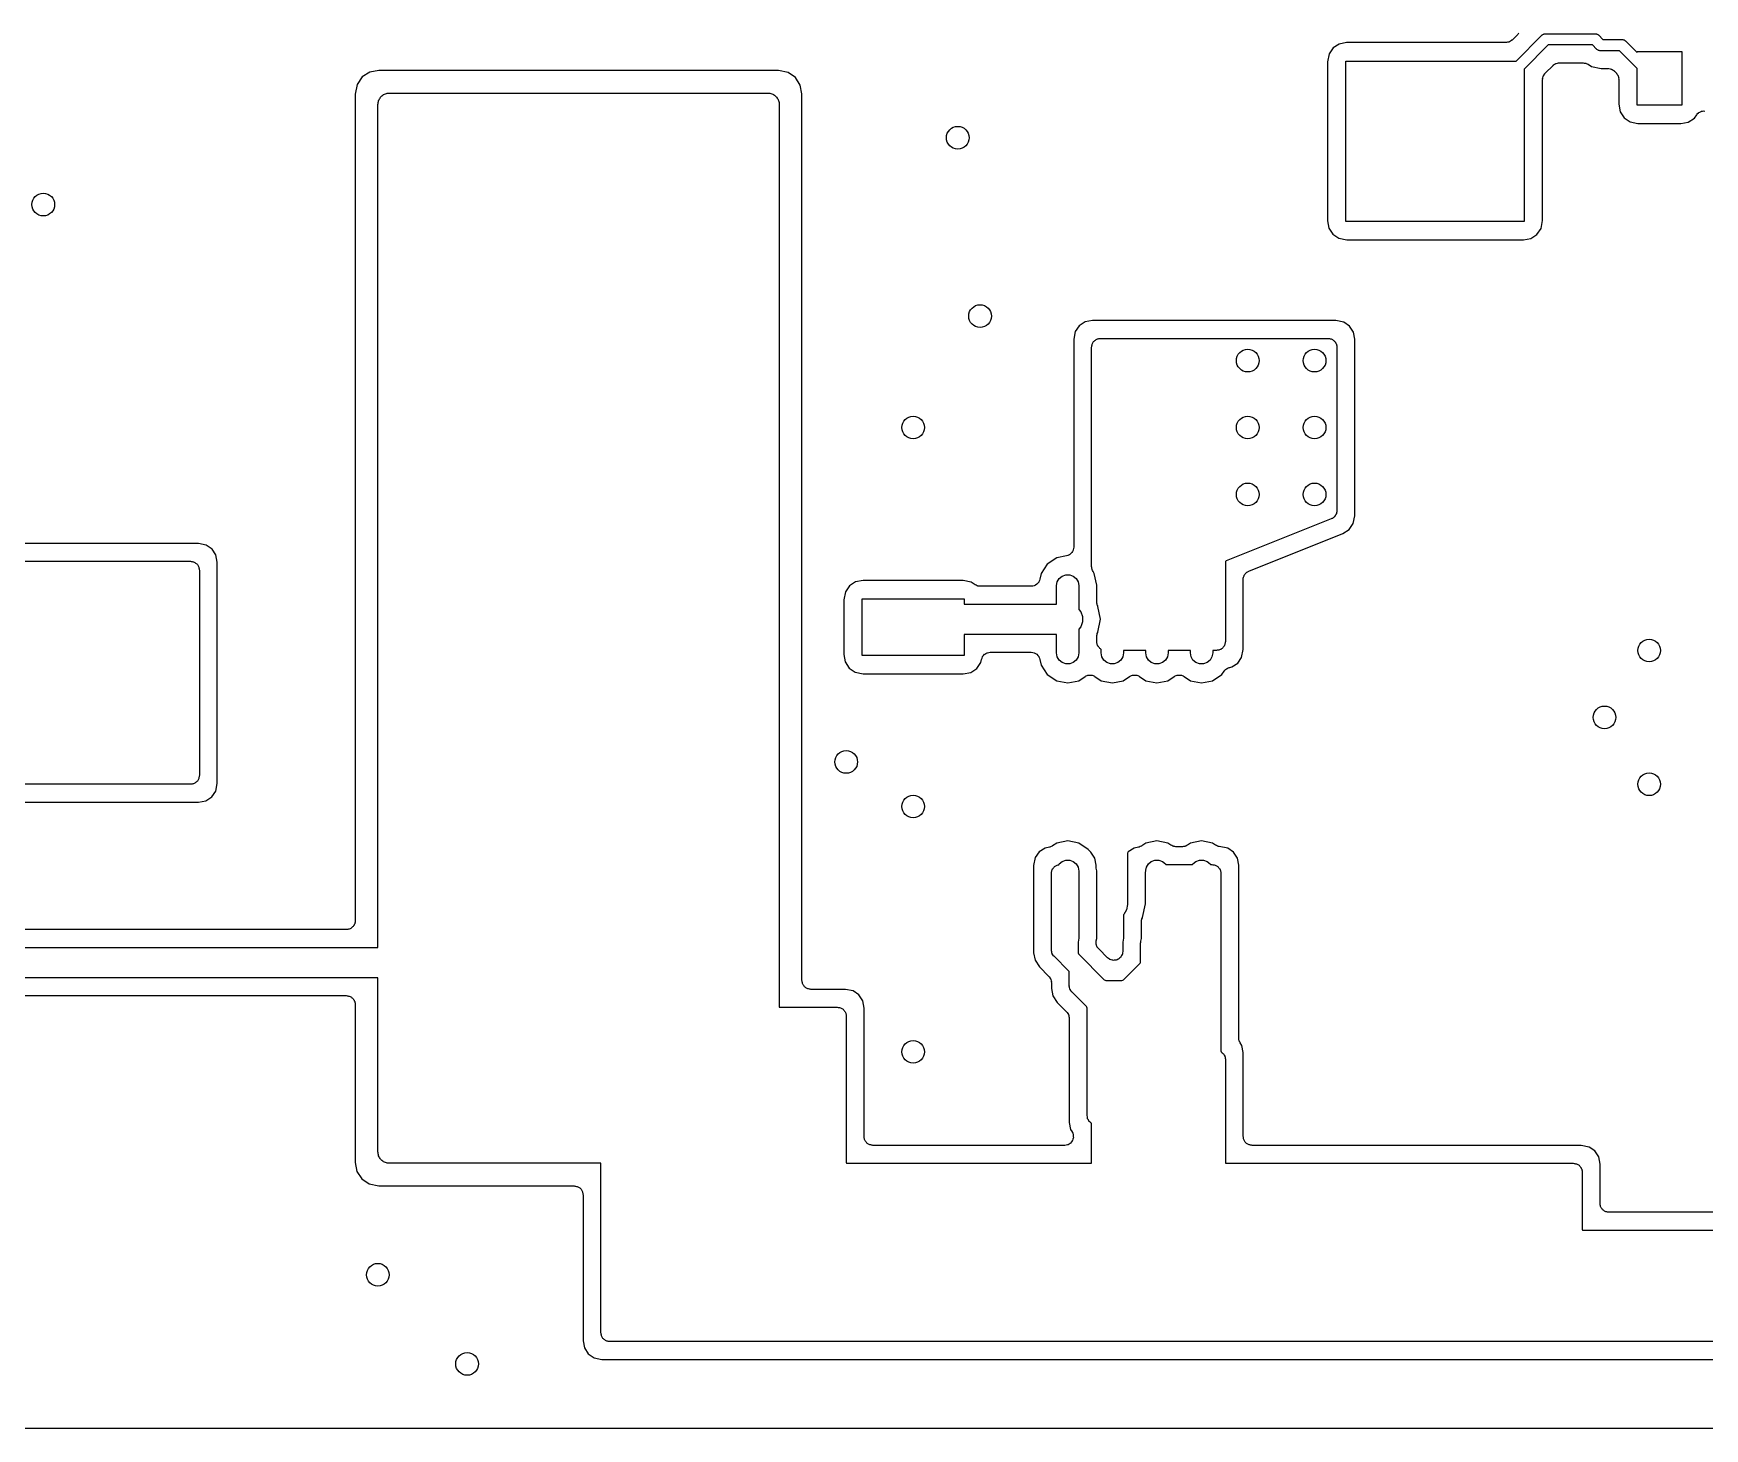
# Model space of a CAD drawing. Extents: x 85 to 210, y -138 to -65.
# Drawn here: x 128.39 to 147.12, y -137.72 to -122.08 of the extents above; entities that cross this region are included whole.
import ezdxf

# ---------------------------------------------------------------- set-up
doc = ezdxf.new("R2010")
doc.units = 0
doc.header["$MEASUREMENT"] = 0
doc.layers.add('BLACK', color=7, linetype='CONTINUOUS')

msp = doc.modelspace()

# ---------------------------------------------------------------- linework, layer by layer
at = {"layer": 'Black'}
for p, q in [((145.027, -122.091), (144.963, -122.155)), ((145.01, -122.39), (145.298, -122.102)), ((145.032, -122.084), (145.027, -122.091)), ((145.038, -122.077), (145.032, -122.084)), ((145.298, -122.102), (145.3, -122.1)), ((145.3, -122.1), (145.302, -122.098)), ((145.302, -122.098), (145.309, -122.094)), ((145.309, -122.094), (145.316, -122.089)), ((145.316, -122.089), (145.319, -122.089)), ((145.319, -122.089), (145.321, -122.087)), ((145.321, -122.087), (145.329, -122.086)), ((145.329, -122.086), (145.337, -122.084)), ((145.337, -122.084), (145.34, -122.084)), ((145.34, -122.084), (145.343, -122.084)), ((145.343, -122.084), (145.89, -122.084)), ((145.89, -122.084), (145.893, -122.084)), ((145.893, -122.084), (145.896, -122.084)), ((145.896, -122.084), (145.904, -122.086)), ((145.904, -122.086), (145.912, -122.087)), ((145.912, -122.087), (145.914, -122.089)), ((145.914, -122.089), (145.917, -122.089)), ((145.917, -122.089), (145.924, -122.094)), ((145.924, -122.094), (145.931, -122.098)), ((145.931, -122.098), (145.933, -122.1)), ((145.933, -122.1), (145.935, -122.102)), ((145.935, -122.102), (145.981, -122.148)), ((142.912, -122.311), (142.894, -122.4)), ((142.958, -122.244), (142.912, -122.311)), ((143.027, -122.2), (142.958, -122.244)), ((143.109, -122.184), (143.027, -122.2)), ((144.892, -122.184), (143.109, -122.184)), ((144.896, -122.183), (144.892, -122.184)), ((144.901, -122.184), (144.896, -122.183)), ((144.913, -122.18), (144.901, -122.184)), ((144.926, -122.178), (144.913, -122.18)), ((144.93, -122.176), (144.926, -122.178)), ((144.934, -122.175), (144.93, -122.176)), ((144.945, -122.167), (144.934, -122.175)), ((144.956, -122.161), (144.945, -122.167)), ((144.959, -122.157), (144.956, -122.161)), ((144.963, -122.155), (144.959, -122.157)), ((145.369, -122.21), (145.1, -122.48)), ((145.864, -122.21), (145.369, -122.21)), ((145.91, -122.256), (145.864, -122.21)), ((145.912, -122.258), (145.91, -122.256)), ((145.914, -122.26), (145.912, -122.258)), ((145.921, -122.264), (145.914, -122.26)), ((145.928, -122.269), (145.921, -122.264)), ((145.93, -122.27), (145.928, -122.269)), ((145.933, -122.271), (145.93, -122.27)), ((145.941, -122.272), (145.933, -122.271)), ((145.949, -122.275), (145.941, -122.272)), ((145.952, -122.274), (145.949, -122.275)), ((145.955, -122.275), (145.952, -122.274)), ((146.166, -122.275), (145.955, -122.275)), ((145.981, -122.148), (146.192, -122.148)), ((146.365, -122.474), (146.166, -122.275)), ((146.192, -122.148), (146.195, -122.148)), ((146.195, -122.148), (146.198, -122.148)), ((146.198, -122.148), (146.206, -122.15)), ((146.206, -122.15), (146.214, -122.152)), ((146.214, -122.152), (146.216, -122.153)), ((146.216, -122.153), (146.219, -122.154)), ((146.219, -122.154), (146.226, -122.159)), ((146.226, -122.159), (146.233, -122.163)), ((146.233, -122.163), (146.235, -122.165)), ((146.235, -122.165), (146.237, -122.166)), ((146.237, -122.166), (146.365, -122.295)), ((146.365, -122.295), (146.365, -122.284)), ((146.365, -122.284), (146.865, -122.284)), ((146.865, -122.284), (146.865, -122.884)), ((132.259, -122.496), (132.159, -122.515)), ((136.74, -122.496), (132.259, -122.496)), ((136.848, -122.518), (136.74, -122.496)), ((142.894, -122.4), (142.894, -124.181)), ((143.1, -124.19), (143.1, -122.39)), ((143.1, -122.39), (145.01, -122.39)), ((145.1, -122.48), (145.1, -124.19)), ((145.335, -122.527), (145.423, -122.44)), ((145.423, -122.44), (145.426, -122.437)), ((145.426, -122.437), (145.429, -122.434)), ((145.429, -122.434), (145.441, -122.427)), ((145.441, -122.427), (145.451, -122.42)), ((145.451, -122.42), (145.456, -122.419)), ((145.456, -122.419), (145.459, -122.417)), ((145.459, -122.417), (145.472, -122.414)), ((145.472, -122.414), (145.485, -122.411)), ((145.485, -122.411), (145.489, -122.411)), ((145.489, -122.411), (145.494, -122.41)), ((145.494, -122.41), (145.761, -122.41)), ((145.761, -122.41), (145.772, -122.413)), ((145.772, -122.413), (145.784, -122.413)), ((145.784, -122.413), (145.789, -122.416)), ((145.789, -122.416), (145.795, -122.417)), ((145.795, -122.417), (145.805, -122.423)), ((145.805, -122.423), (145.816, -122.427)), ((145.816, -122.427), (145.854, -122.453)), ((145.854, -122.453), (145.964, -122.475)), ((145.964, -122.475), (146.042, -122.475)), ((146.042, -122.475), (146.046, -122.476)), ((146.046, -122.476), (146.05, -122.475)), ((146.05, -122.475), (146.063, -122.479)), ((146.063, -122.479), (146.076, -122.481)), ((146.076, -122.481), (146.08, -122.483)), ((146.08, -122.483), (146.084, -122.484)), ((146.084, -122.484), (146.095, -122.492)), ((146.095, -122.492), (146.106, -122.498)), ((146.106, -122.498), (146.109, -122.502)), ((146.109, -122.502), (146.112, -122.504)), ((146.112, -122.504), (146.13, -122.522)), ((146.365, -122.884), (146.365, -122.474)), ((132.018, -122.652), (131.996, -122.76)), ((132.074, -122.569), (132.018, -122.652)), ((132.159, -122.515), (132.074, -122.569)), ((136.931, -122.574), (136.848, -122.518)), ((136.985, -122.659), (136.931, -122.574)), ((137.004, -122.759), (136.985, -122.659)), ((145.306, -122.589), (145.31, -122.577)), ((145.307, -122.594), (145.306, -122.589)), ((145.306, -122.598), (145.307, -122.594)), ((145.306, -124.18), (145.306, -122.598)), ((145.31, -122.577), (145.312, -122.564)), ((145.312, -122.564), (145.314, -122.56)), ((145.314, -122.56), (145.315, -122.556)), ((145.315, -122.556), (145.323, -122.545)), ((145.323, -122.545), (145.329, -122.534)), ((145.329, -122.534), (145.333, -122.531)), ((145.333, -122.531), (145.335, -122.527)), ((146.13, -122.522), (146.132, -122.525)), ((146.132, -122.525), (146.136, -122.528)), ((146.136, -122.528), (146.142, -122.54)), ((146.142, -122.54), (146.15, -122.55)), ((146.15, -122.55), (146.151, -122.555)), ((146.151, -122.555), (146.153, -122.558)), ((146.153, -122.558), (146.155, -122.571)), ((146.155, -122.571), (146.159, -122.584)), ((146.159, -122.584), (146.158, -122.588)), ((146.158, -122.588), (146.159, -122.593)), ((146.159, -122.593), (146.159, -122.875)), ((131.996, -122.76), (131.996, -132.03)), ((132.25, -122.877), (132.252, -122.866)), ((132.25, -132.33), (132.25, -122.877)), ((132.252, -122.855), (132.256, -122.845)), ((132.252, -122.866), (132.252, -122.855)), ((132.256, -122.845), (132.258, -122.834)), ((132.258, -122.834), (132.263, -122.824)), ((132.263, -122.824), (132.267, -122.813)), ((132.267, -122.813), (132.274, -122.805)), ((132.274, -122.805), (132.28, -122.795)), ((132.28, -122.795), (132.288, -122.788)), ((132.288, -122.788), (132.295, -122.78)), ((132.295, -122.78), (132.305, -122.774)), ((132.305, -122.774), (132.314, -122.767)), ((132.314, -122.767), (132.324, -122.763)), ((132.324, -122.763), (132.334, -122.758)), ((132.334, -122.758), (132.345, -122.756)), ((132.345, -122.756), (132.355, -122.752)), ((132.355, -122.752), (132.366, -122.752)), ((132.366, -122.752), (132.377, -122.75)), ((132.377, -122.75), (136.623, -122.75)), ((136.623, -122.75), (136.634, -122.752)), ((136.634, -122.752), (136.645, -122.752)), ((136.645, -122.752), (136.655, -122.756)), ((136.655, -122.756), (136.666, -122.758)), ((136.666, -122.758), (136.676, -122.763)), ((136.676, -122.763), (136.686, -122.767)), ((136.686, -122.767), (136.695, -122.774)), ((136.695, -122.774), (136.705, -122.78)), ((136.705, -122.78), (136.712, -122.788)), ((136.712, -122.788), (136.72, -122.795)), ((136.72, -122.795), (136.726, -122.805)), ((136.726, -122.805), (136.733, -122.813)), ((136.733, -122.813), (136.737, -122.824)), ((136.737, -122.824), (136.742, -122.834)), ((136.742, -122.834), (136.744, -122.845)), ((136.744, -122.845), (136.748, -122.855)), ((136.748, -122.855), (136.748, -122.866)), ((136.748, -122.866), (136.75, -122.877)), ((136.75, -122.877), (136.75, -133)), ((137.004, -128.421), (137.004, -122.759)), ((146.159, -122.875), (146.175, -122.958)), ((146.865, -122.884), (146.365, -122.884)), ((146.175, -122.958), (146.219, -123.026)), ((146.219, -123.026), (146.286, -123.072)), ((146.286, -123.072), (146.375, -123.09)), ((146.939, -123.075), (147.007, -123.03)), ((147.007, -123.03), (147.033, -122.993)), ((147.033, -122.993), (147.04, -122.985)), ((147.04, -122.985), (147.047, -122.976)), ((147.047, -122.976), (147.052, -122.973)), ((147.052, -122.973), (147.057, -122.969)), ((147.057, -122.969), (147.067, -122.964)), ((147.067, -122.964), (147.076, -122.958)), ((147.076, -122.958), (147.083, -122.956)), ((147.083, -122.956), (147.088, -122.954)), ((147.088, -122.954), (147.099, -122.952)), ((147.099, -122.952), (147.11, -122.95)), ((147.11, -122.95), (147.116, -122.951)), ((147.116, -122.951), (147.123, -122.95)), ((146.375, -123.09), (146.856, -123.09)), ((146.856, -123.09), (146.939, -123.075)), ((142.894, -124.181), (142.91, -124.263)), ((145.1, -124.19), (143.1, -124.19)), ((145.288, -124.269), (145.306, -124.18)), ((142.91, -124.263), (142.954, -124.332)), ((142.954, -124.332), (143.021, -124.378)), ((143.021, -124.378), (143.11, -124.396)), ((145.091, -124.396), (145.173, -124.38)), ((145.173, -124.38), (145.242, -124.336)), ((145.242, -124.336), (145.288, -124.269)), ((143.11, -124.396), (145.091, -124.396)), ((140.179, -125.315), (140.112, -125.358)), ((140.259, -125.3), (140.179, -125.315)), ((142.99, -125.3), (140.259, -125.3)), ((143.077, -125.318), (142.99, -125.3)), ((143.142, -125.362), (143.077, -125.318)), ((140.068, -125.423), (140.05, -125.51)), ((140.112, -125.358), (140.068, -125.423)), ((140.308, -125.51), (140.316, -125.506)), ((140.316, -125.506), (140.324, -125.505)), ((140.324, -125.505), (140.333, -125.502)), ((140.333, -125.502), (140.341, -125.502)), ((140.341, -125.502), (140.35, -125.5)), ((140.35, -125.5), (142.9, -125.5)), ((142.9, -125.5), (142.909, -125.502)), ((142.909, -125.502), (142.917, -125.502)), ((142.917, -125.502), (142.926, -125.505)), ((142.926, -125.505), (142.934, -125.506)), ((142.934, -125.506), (142.942, -125.51)), ((143.185, -125.429), (143.142, -125.362)), ((143.2, -125.509), (143.185, -125.429)), ((140.05, -125.51), (140.05, -127.841)), ((140.25, -125.6), (140.252, -125.591)), ((140.25, -128.059), (140.25, -125.6)), ((140.252, -125.583), (140.255, -125.574)), ((140.252, -125.591), (140.252, -125.583)), ((140.255, -125.574), (140.256, -125.566)), ((140.256, -125.566), (140.26, -125.558)), ((140.26, -125.558), (140.263, -125.55)), ((140.263, -125.55), (140.269, -125.543)), ((140.269, -125.543), (140.273, -125.536)), ((140.273, -125.536), (140.28, -125.53)), ((140.28, -125.53), (140.286, -125.523)), ((140.286, -125.523), (140.293, -125.519)), ((140.293, -125.519), (140.3, -125.513)), ((140.3, -125.513), (140.308, -125.51)), ((142.942, -125.51), (142.95, -125.513)), ((142.95, -125.513), (142.957, -125.519)), ((142.957, -125.519), (142.964, -125.523)), ((142.964, -125.523), (142.97, -125.53)), ((142.97, -125.53), (142.977, -125.536)), ((142.977, -125.536), (142.981, -125.543)), ((142.981, -125.543), (142.987, -125.55)), ((142.987, -125.55), (142.99, -125.558)), ((142.99, -125.558), (142.994, -125.566)), ((142.994, -125.566), (142.995, -125.574)), ((142.995, -125.574), (142.998, -125.583)), ((142.998, -125.583), (142.998, -125.591)), ((142.998, -125.591), (143, -125.6)), ((143, -125.6), (143, -127.432)), ((143.2, -127.49), (143.2, -125.509)), ((142.937, -127.525), (141.759, -127.996)), ((142.943, -127.521), (142.937, -127.525)), ((142.95, -127.519), (142.943, -127.521)), ((142.958, -127.512), (142.95, -127.519)), ((142.967, -127.507), (142.958, -127.512)), ((142.971, -127.501), (142.967, -127.507)), ((142.977, -127.497), (142.971, -127.501)), ((142.982, -127.488), (142.977, -127.497)), ((142.988, -127.48), (142.982, -127.488)), ((142.99, -127.473), (142.988, -127.48)), ((142.994, -127.466), (142.99, -127.473)), ((142.996, -127.456), (142.994, -127.466)), ((142.999, -127.447), (142.996, -127.456)), ((143, -127.432), (142.999, -127.439)), ((142.999, -127.439), (142.999, -127.447)), ((143.182, -127.577), (143.2, -127.49)), ((142.013, -128.11), (143.065, -127.689)), ((143.065, -127.689), (143.138, -127.642)), ((143.138, -127.642), (143.182, -127.577)), ((130.24, -127.8), (127.26, -127.8)), ((130.327, -127.818), (130.24, -127.8)), ((130.392, -127.862), (130.327, -127.818)), ((130.435, -127.929), (130.392, -127.862)), ((130.45, -128.009), (130.435, -127.929)), ((139.97, -127.939), (139.859, -127.961)), ((139.985, -127.933), (139.97, -127.939)), ((140, -127.927), (139.985, -127.933)), ((140.001, -127.927), (140, -127.927)), ((140.002, -127.926), (140.001, -127.927)), ((140.014, -127.916), (140.002, -127.926)), ((140.027, -127.905), (140.014, -127.916)), ((140.028, -127.903), (140.027, -127.904)), ((140.027, -127.904), (140.027, -127.905)), ((140.036, -127.889), (140.028, -127.903)), ((140.044, -127.875), (140.036, -127.889)), ((140.045, -127.873), (140.044, -127.874)), ((140.044, -127.874), (140.044, -127.875)), ((140.047, -127.857), (140.045, -127.873)), ((140.05, -127.841), (140.047, -127.857)), ((127.291, -128), (130.15, -128)), ((130.15, -128), (130.159, -128.002)), ((130.159, -128.002), (130.167, -128.002)), ((130.167, -128.002), (130.176, -128.005)), ((130.176, -128.005), (130.184, -128.006)), ((130.184, -128.006), (130.192, -128.01)), ((130.192, -128.01), (130.2, -128.013)), ((130.2, -128.013), (130.207, -128.019)), ((130.207, -128.019), (130.214, -128.023)), ((130.214, -128.023), (130.22, -128.03)), ((130.22, -128.03), (130.227, -128.036)), ((130.227, -128.036), (130.231, -128.043)), ((130.231, -128.043), (130.237, -128.05)), ((130.237, -128.05), (130.24, -128.058)), ((130.24, -128.058), (130.244, -128.066)), ((130.244, -128.066), (130.245, -128.074)), ((130.245, -128.074), (130.248, -128.083)), ((130.248, -128.083), (130.248, -128.091)), ((130.248, -128.091), (130.25, -128.1)), ((130.25, -128.1), (130.25, -130.4)), ((130.45, -130.49), (130.45, -128.009)), ((139.754, -128.031), (139.684, -128.136)), ((139.859, -127.961), (139.754, -128.031)), ((140.252, -128.07), (140.25, -128.059)), ((140.253, -128.082), (140.252, -128.07)), ((140.255, -128.087), (140.253, -128.082)), ((140.256, -128.093), (140.255, -128.087)), ((140.262, -128.103), (140.256, -128.093)), ((140.267, -128.114), (140.262, -128.103)), ((140.281, -128.136), (140.267, -128.114)), ((141.752, -128.001), (141.75, -128.01)), ((141.75, -128.01), (141.75, -128.9)), ((141.759, -127.996), (141.752, -128.001)), ((141.979, -128.134), (141.983, -128.129)), ((141.983, -128.129), (141.992, -128.123)), ((141.992, -128.123), (142, -128.117)), ((142, -128.117), (142.007, -128.114)), ((142.007, -128.114), (142.013, -128.11)), ((137.536, -128.274), (137.491, -128.341)), ((137.605, -128.23), (137.536, -128.274)), ((137.688, -128.215), (137.605, -128.23)), ((138.811, -128.215), (137.688, -128.215)), ((138.901, -128.233), (138.811, -128.215)), ((138.945, -128.263), (138.901, -128.233)), ((138.956, -128.268), (138.945, -128.263)), ((138.967, -128.274), (138.956, -128.268)), ((138.972, -128.275), (138.967, -128.274)), ((138.976, -128.277), (138.972, -128.275)), ((138.989, -128.278), (138.976, -128.277)), ((139.001, -128.28), (138.989, -128.278)), ((139.574, -128.28), (139.001, -128.28)), ((139.59, -128.277), (139.574, -128.28)), ((139.606, -128.275), (139.59, -128.277)), ((139.607, -128.274), (139.606, -128.275)), ((139.608, -128.274), (139.607, -128.274)), ((139.622, -128.266), (139.608, -128.274)), ((139.636, -128.258), (139.622, -128.266)), ((139.637, -128.257), (139.636, -128.258)), ((139.638, -128.257), (139.637, -128.257)), ((139.648, -128.244), (139.638, -128.257)), ((139.659, -128.232), (139.648, -128.244)), ((139.66, -128.231), (139.659, -128.232)), ((139.666, -128.215), (139.66, -128.23)), ((139.66, -128.23), (139.66, -128.231)), ((139.672, -128.2), (139.666, -128.215)), ((139.684, -128.136), (139.672, -128.2)), ((139.858, -128.273), (139.865, -128.23)), ((139.858, -128.48), (139.858, -128.273)), ((139.865, -128.23), (139.887, -128.193)), ((139.887, -128.193), (139.92, -128.165)), ((139.92, -128.165), (139.961, -128.15)), ((139.961, -128.15), (140.005, -128.15)), ((140.005, -128.15), (140.045, -128.165)), ((140.045, -128.165), (140.079, -128.193)), ((140.079, -128.193), (140.1, -128.23)), ((140.1, -128.23), (140.108, -128.273)), ((140.108, -128.273), (140.108, -128.539)), ((140.308, -128.269), (140.281, -128.136)), ((140.308, -128.456), (140.308, -128.269)), ((141.95, -128.203), (141.951, -128.196)), ((141.95, -128.99), (141.95, -128.203)), ((141.951, -128.189), (141.954, -128.179)), ((141.951, -128.196), (141.951, -128.189)), ((141.954, -128.179), (141.956, -128.169)), ((141.956, -128.169), (141.96, -128.163)), ((141.96, -128.163), (141.962, -128.156)), ((141.962, -128.156), (141.968, -128.148)), ((141.968, -128.148), (141.973, -128.139)), ((141.973, -128.139), (141.979, -128.134)), ((137.004, -132.7), (137.004, -128.421)), ((137.491, -128.341), (137.473, -128.431)), ((137.473, -128.431), (137.473, -129.046)), ((137.678, -129.055), (137.678, -128.421)), ((137.678, -128.421), (138.821, -128.421)), ((138.821, -128.421), (138.821, -128.48)), ((138.821, -128.48), (139.858, -128.48)), ((140.31, -128.468), (140.308, -128.456)), ((140.311, -128.48), (140.31, -128.468)), ((140.313, -128.485), (140.311, -128.48)), ((140.314, -128.491), (140.313, -128.485)), ((140.32, -128.501), (140.314, -128.491)), ((140.322, -128.507), (140.32, -128.501)), ((140.108, -128.539), (140.13, -128.565)), ((140.13, -128.565), (140.15, -128.62)), ((140.15, -128.68), (140.13, -128.735)), ((140.15, -128.62), (140.15, -128.68)), ((140.351, -128.65), (140.322, -128.507)), ((140.322, -128.793), (140.351, -128.65)), ((139.858, -128.82), (138.821, -128.82)), ((138.821, -128.82), (138.821, -129.055)), ((139.858, -129.027), (139.858, -128.82)), ((140.13, -128.735), (140.108, -128.761)), ((140.108, -128.761), (140.108, -129.027)), ((140.308, -128.844), (140.31, -128.832)), ((140.308, -128.9), (140.308, -128.844)), ((140.31, -128.832), (140.311, -128.82)), ((140.311, -128.82), (140.313, -128.815)), ((140.313, -128.815), (140.314, -128.809)), ((140.314, -128.809), (140.32, -128.799)), ((140.32, -128.799), (140.322, -128.793)), ((137.473, -129.046), (137.488, -129.129)), ((138.821, -129.055), (137.678, -129.055)), ((139.029, -129.068), (139.04, -129.056)), ((139.04, -129.056), (139.05, -129.043)), ((139.05, -129.043), (139.051, -129.043)), ((139.051, -129.043), (139.052, -129.042)), ((139.052, -129.042), (139.066, -129.034)), ((139.066, -129.034), (139.08, -129.026)), ((139.08, -129.026), (139.081, -129.026)), ((139.081, -129.026), (139.082, -129.025)), ((139.082, -129.025), (139.098, -129.023)), ((139.098, -129.023), (139.114, -129.02)), ((139.114, -129.02), (139.574, -129.02)), ((139.574, -129.02), (139.59, -129.023)), ((139.59, -129.023), (139.606, -129.025)), ((139.606, -129.025), (139.607, -129.026)), ((139.607, -129.026), (139.608, -129.026)), ((139.608, -129.026), (139.622, -129.034)), ((139.622, -129.034), (139.636, -129.042)), ((139.636, -129.042), (139.637, -129.043)), ((139.637, -129.043), (139.638, -129.043)), ((139.638, -129.043), (139.648, -129.056)), ((139.648, -129.056), (139.659, -129.068)), ((139.865, -129.07), (139.858, -129.027)), ((140.108, -129.027), (140.1, -129.07)), ((140.309, -128.909), (140.308, -128.9)), ((140.309, -128.917), (140.309, -128.909)), ((140.312, -128.926), (140.309, -128.917)), ((140.314, -128.934), (140.312, -128.926)), ((140.318, -128.942), (140.314, -128.934)), ((140.321, -128.95), (140.318, -128.942)), ((140.327, -128.957), (140.321, -128.95)), ((140.331, -128.964), (140.327, -128.957)), ((140.338, -128.97), (140.331, -128.964)), ((140.344, -128.977), (140.338, -128.97)), ((140.351, -128.981), (140.344, -128.977)), ((140.358, -128.987), (140.351, -128.981)), ((140.358, -129.027), (140.358, -128.987)), ((140.365, -129.07), (140.358, -129.027)), ((140.608, -129.027), (140.6, -129.07)), ((140.858, -129), (140.608, -129)), ((140.608, -129), (140.608, -129.027)), ((140.858, -129.027), (140.858, -129)), ((140.865, -129.07), (140.858, -129.027)), ((141.108, -129.027), (141.1, -129.07)), ((141.358, -129), (141.108, -129)), ((141.108, -129), (141.108, -129.027)), ((141.358, -129.027), (141.358, -129)), ((141.365, -129.07), (141.358, -129.027)), ((141.608, -129.027), (141.6, -129.07)), ((141.65, -129), (141.608, -129)), ((141.608, -129), (141.608, -129.027)), ((141.659, -128.998), (141.65, -129)), ((141.667, -128.998), (141.659, -128.998)), ((141.676, -128.995), (141.667, -128.998)), ((141.684, -128.994), (141.676, -128.995)), ((141.692, -128.99), (141.684, -128.994)), ((141.7, -128.987), (141.692, -128.99)), ((141.707, -128.981), (141.7, -128.987)), ((141.714, -128.977), (141.707, -128.981)), ((141.72, -128.97), (141.714, -128.977)), ((141.727, -128.964), (141.72, -128.97)), ((141.731, -128.957), (141.727, -128.964)), ((141.737, -128.95), (141.731, -128.957)), ((141.74, -128.942), (141.737, -128.95)), ((141.744, -128.934), (141.74, -128.942)), ((141.745, -128.926), (141.744, -128.934)), ((141.748, -128.917), (141.745, -128.926)), ((141.75, -128.9), (141.748, -128.909)), ((141.748, -128.909), (141.748, -128.917)), ((141.932, -129.077), (141.95, -128.99)), ((137.488, -129.129), (137.532, -129.198)), ((137.532, -129.198), (137.599, -129.243)), ((137.599, -129.243), (137.689, -129.261)), ((138.812, -129.261), (138.895, -129.246)), ((138.895, -129.246), (138.964, -129.202)), ((138.964, -129.202), (139.009, -129.135)), ((139.009, -129.135), (139.016, -129.1)), ((139.016, -129.1), (139.022, -129.085)), ((139.022, -129.085), (139.028, -129.07)), ((139.028, -129.07), (139.029, -129.069)), ((139.029, -129.069), (139.029, -129.068)), ((139.659, -129.068), (139.66, -129.069)), ((139.66, -129.069), (139.66, -129.07)), ((139.66, -129.07), (139.666, -129.085)), ((139.666, -129.085), (139.672, -129.1)), ((139.672, -129.1), (139.684, -129.164)), ((139.684, -129.164), (139.754, -129.269)), ((139.887, -129.107), (139.865, -129.07)), ((139.92, -129.135), (139.887, -129.107)), ((139.961, -129.15), (139.92, -129.135)), ((140.005, -129.15), (139.961, -129.15)), ((140.045, -129.135), (140.005, -129.15)), ((140.079, -129.107), (140.045, -129.135)), ((140.1, -129.07), (140.079, -129.107)), ((140.387, -129.107), (140.365, -129.07)), ((140.42, -129.135), (140.387, -129.107)), ((140.461, -129.15), (140.42, -129.135)), ((140.505, -129.15), (140.461, -129.15)), ((140.545, -129.135), (140.505, -129.15)), ((140.579, -129.107), (140.545, -129.135)), ((140.6, -129.07), (140.579, -129.107)), ((140.887, -129.107), (140.865, -129.07)), ((140.92, -129.135), (140.887, -129.107)), ((140.961, -129.15), (140.92, -129.135)), ((141.005, -129.15), (140.961, -129.15)), ((141.045, -129.135), (141.005, -129.15)), ((141.079, -129.107), (141.045, -129.135)), ((141.1, -129.07), (141.079, -129.107)), ((141.387, -129.107), (141.365, -129.07)), ((141.42, -129.135), (141.387, -129.107)), ((141.461, -129.15), (141.42, -129.135)), ((141.505, -129.15), (141.461, -129.15)), ((141.545, -129.135), (141.505, -129.15)), ((141.579, -129.107), (141.545, -129.135)), ((141.6, -129.07), (141.579, -129.107)), ((141.711, -129.269), (141.736, -129.231)), ((141.736, -129.231), (141.74, -129.228)), ((141.74, -129.228), (141.742, -129.223)), ((141.742, -129.223), (141.752, -129.215)), ((141.752, -129.215), (141.761, -129.206)), ((141.761, -129.206), (141.765, -129.204)), ((141.765, -129.204), (141.769, -129.201)), ((141.769, -129.201), (141.78, -129.196)), ((141.78, -129.196), (141.792, -129.191)), ((141.792, -129.191), (141.797, -129.19)), ((141.797, -129.19), (141.801, -129.189)), ((141.801, -129.189), (141.821, -129.185)), ((141.821, -129.185), (141.888, -129.142)), ((141.888, -129.142), (141.932, -129.077)), ((137.689, -129.261), (138.812, -129.261)), ((139.754, -129.269), (139.859, -129.339)), ((139.859, -129.339), (139.983, -129.364)), ((139.983, -129.364), (140.106, -129.339)), ((140.106, -129.339), (140.177, -129.292)), ((140.177, -129.292), (140.183, -129.289)), ((140.183, -129.289), (140.189, -129.285)), ((140.189, -129.285), (140.199, -129.282)), ((140.199, -129.282), (140.209, -129.278)), ((140.209, -129.278), (140.216, -129.277)), ((140.216, -129.277), (140.222, -129.276)), ((140.222, -129.276), (140.233, -129.276)), ((140.233, -129.276), (140.244, -129.276)), ((140.244, -129.276), (140.25, -129.277)), ((140.25, -129.277), (140.257, -129.278)), ((140.257, -129.278), (140.267, -129.282)), ((140.267, -129.282), (140.277, -129.285)), ((140.277, -129.285), (140.282, -129.289)), ((140.282, -129.289), (140.288, -129.292)), ((140.288, -129.292), (140.359, -129.339)), ((140.359, -129.339), (140.483, -129.364)), ((140.483, -129.364), (140.606, -129.339)), ((140.606, -129.339), (140.677, -129.292)), ((140.677, -129.292), (140.683, -129.289)), ((140.683, -129.289), (140.689, -129.285)), ((140.689, -129.285), (140.699, -129.282)), ((140.699, -129.282), (140.709, -129.278)), ((140.709, -129.278), (140.716, -129.277)), ((140.716, -129.277), (140.722, -129.276)), ((140.722, -129.276), (140.733, -129.276)), ((140.733, -129.276), (140.744, -129.276)), ((140.744, -129.276), (140.75, -129.277)), ((140.75, -129.277), (140.757, -129.278)), ((140.757, -129.278), (140.767, -129.282)), ((140.767, -129.282), (140.777, -129.285)), ((140.777, -129.285), (140.782, -129.289)), ((140.782, -129.289), (140.788, -129.292)), ((140.788, -129.292), (140.859, -129.339)), ((140.859, -129.339), (140.983, -129.364)), ((140.983, -129.364), (141.106, -129.339)), ((141.106, -129.339), (141.177, -129.292)), ((141.177, -129.292), (141.183, -129.289)), ((141.183, -129.289), (141.189, -129.285)), ((141.189, -129.285), (141.199, -129.282)), ((141.199, -129.282), (141.209, -129.278)), ((141.209, -129.278), (141.216, -129.277)), ((141.216, -129.277), (141.222, -129.276)), ((141.222, -129.276), (141.233, -129.276)), ((141.233, -129.276), (141.244, -129.276)), ((141.244, -129.276), (141.25, -129.277)), ((141.25, -129.277), (141.257, -129.278)), ((141.257, -129.278), (141.267, -129.282)), ((141.267, -129.282), (141.277, -129.285)), ((141.277, -129.285), (141.282, -129.289)), ((141.282, -129.289), (141.288, -129.292)), ((141.288, -129.292), (141.359, -129.339)), ((141.359, -129.339), (141.483, -129.364)), ((141.483, -129.364), (141.606, -129.339)), ((141.606, -129.339), (141.711, -129.269)), ((130.15, -130.5), (125.791, -130.5)), ((130.159, -130.498), (130.15, -130.5)), ((130.167, -130.498), (130.159, -130.498)), ((130.176, -130.495), (130.167, -130.498)), ((130.184, -130.494), (130.176, -130.495)), ((130.192, -130.49), (130.184, -130.494)), ((130.2, -130.487), (130.192, -130.49)), ((130.207, -130.481), (130.2, -130.487)), ((130.214, -130.477), (130.207, -130.481)), ((130.22, -130.47), (130.214, -130.477)), ((130.227, -130.464), (130.22, -130.47)), ((130.231, -130.457), (130.227, -130.464)), ((130.237, -130.45), (130.231, -130.457)), ((130.24, -130.442), (130.237, -130.45)), ((130.244, -130.434), (130.24, -130.442)), ((130.245, -130.426), (130.244, -130.434)), ((130.248, -130.417), (130.245, -130.426)), ((130.25, -130.4), (130.248, -130.409)), ((130.248, -130.409), (130.248, -130.417)), ((130.432, -130.577), (130.45, -130.49)), ((125.76, -130.7), (130.241, -130.7)), ((130.241, -130.7), (130.321, -130.685)), ((130.321, -130.685), (130.388, -130.642)), ((130.388, -130.642), (130.432, -130.577)), ((139.662, -131.258), (139.618, -131.323)), ((139.729, -131.215), (139.662, -131.258)), ((139.777, -131.206), (139.729, -131.215)), ((139.78, -131.205), (139.777, -131.206)), ((139.782, -131.205), (139.78, -131.205)), ((139.796, -131.199), (139.782, -131.205)), ((139.81, -131.194), (139.796, -131.199)), ((139.812, -131.192), (139.81, -131.194)), ((139.814, -131.191), (139.812, -131.192)), ((139.859, -131.161), (139.814, -131.191)), ((139.983, -131.136), (139.859, -131.161)), ((140.106, -131.161), (139.983, -131.136)), ((140.211, -131.231), (140.106, -131.161)), ((140.213, -131.233), (140.211, -131.231)), ((140.214, -131.235), (140.213, -131.233)), ((140.215, -131.236), (140.214, -131.235)), ((140.226, -131.247), (140.215, -131.236)), ((140.237, -131.259), (140.226, -131.247)), ((140.238, -131.259), (140.237, -131.259)), ((140.24, -131.26), (140.238, -131.259)), ((140.242, -131.262), (140.24, -131.26)), ((140.285, -131.329), (140.242, -131.262)), ((140.662, -131.258), (140.653, -131.271)), ((140.653, -131.271), (140.653, -131.85)), ((140.729, -131.215), (140.662, -131.258)), ((140.777, -131.206), (140.729, -131.215)), ((140.78, -131.205), (140.777, -131.206)), ((140.782, -131.205), (140.78, -131.205)), ((140.796, -131.199), (140.782, -131.205)), ((140.81, -131.194), (140.796, -131.199)), ((140.812, -131.192), (140.81, -131.194)), ((140.814, -131.191), (140.812, -131.192)), ((140.859, -131.161), (140.814, -131.191)), ((140.983, -131.136), (140.859, -131.161)), ((141.106, -131.161), (140.983, -131.136)), ((141.14, -131.183), (141.106, -131.161)), ((141.151, -131.188), (141.14, -131.183)), ((141.161, -131.194), (141.151, -131.188)), ((141.167, -131.195), (141.161, -131.194)), ((141.172, -131.197), (141.167, -131.195)), ((141.184, -131.198), (141.172, -131.197)), ((141.195, -131.2), (141.184, -131.198)), ((141.27, -131.2), (141.195, -131.2)), ((141.282, -131.198), (141.27, -131.2)), ((141.294, -131.197), (141.282, -131.198)), ((141.299, -131.195), (141.294, -131.197)), ((141.305, -131.194), (141.299, -131.195)), ((141.315, -131.188), (141.305, -131.194)), ((141.326, -131.183), (141.315, -131.188)), ((141.359, -131.161), (141.326, -131.183)), ((141.483, -131.136), (141.359, -131.161)), ((141.606, -131.161), (141.483, -131.136)), ((141.64, -131.183), (141.606, -131.161)), ((141.651, -131.188), (141.64, -131.183)), ((141.661, -131.194), (141.651, -131.188)), ((141.667, -131.195), (141.661, -131.194)), ((141.672, -131.197), (141.667, -131.195)), ((141.679, -131.198), (141.672, -131.197)), ((141.68, -131.198), (141.679, -131.198)), ((141.777, -131.218), (141.68, -131.198)), ((141.842, -131.262), (141.777, -131.218)), ((141.885, -131.329), (141.842, -131.262)), ((139.618, -131.323), (139.6, -131.41)), ((139.6, -131.41), (139.6, -132.39)), ((139.8, -131.5), (139.802, -131.491)), ((139.8, -132.359), (139.8, -131.5)), ((139.802, -131.483), (139.805, -131.474)), ((139.802, -131.491), (139.802, -131.483)), ((139.805, -131.474), (139.806, -131.466)), ((139.806, -131.466), (139.81, -131.458)), ((139.81, -131.458), (139.813, -131.45)), ((139.813, -131.45), (139.819, -131.443)), ((139.819, -131.443), (139.823, -131.436)), ((139.823, -131.436), (139.83, -131.43)), ((139.83, -131.43), (139.836, -131.423)), ((139.836, -131.423), (139.843, -131.419)), ((139.843, -131.419), (139.85, -131.413)), ((139.85, -131.413), (139.858, -131.41)), ((139.858, -131.41), (139.866, -131.406)), ((139.866, -131.406), (139.874, -131.405)), ((139.874, -131.405), (139.882, -131.402)), ((139.882, -131.402), (139.887, -131.393)), ((139.887, -131.393), (139.92, -131.365)), ((139.92, -131.365), (139.961, -131.35)), ((139.961, -131.35), (140.005, -131.35)), ((140.005, -131.35), (140.045, -131.365)), ((140.045, -131.365), (140.079, -131.393)), ((140.079, -131.393), (140.1, -131.43)), ((140.1, -131.43), (140.108, -131.473)), ((140.108, -131.473), (140.108, -132.227)), ((140.3, -131.409), (140.285, -131.329)), ((140.3, -131.42), (140.3, -131.409)), ((140.302, -131.43), (140.3, -131.42)), ((140.302, -131.439), (140.302, -131.43)), ((140.308, -131.469), (140.302, -131.439)), ((140.308, -132.231), (140.308, -131.469)), ((140.853, -131.5), (140.854, -131.491)), ((140.853, -131.84), (140.853, -131.5)), ((140.854, -131.483), (140.857, -131.474)), ((140.854, -131.491), (140.854, -131.483)), ((140.857, -131.474), (140.859, -131.466)), ((140.859, -131.465), (140.865, -131.43)), ((140.859, -131.466), (140.859, -131.465)), ((140.865, -131.43), (140.887, -131.393)), ((140.887, -131.393), (140.92, -131.365)), ((140.92, -131.365), (140.961, -131.35)), ((140.961, -131.35), (141.005, -131.35)), ((141.005, -131.35), (141.045, -131.365)), ((141.045, -131.365), (141.079, -131.393)), ((141.079, -131.393), (141.083, -131.4)), ((141.083, -131.4), (141.383, -131.4)), ((141.383, -131.4), (141.387, -131.393)), ((141.387, -131.393), (141.42, -131.365)), ((141.42, -131.365), (141.461, -131.35)), ((141.461, -131.35), (141.505, -131.35)), ((141.505, -131.35), (141.545, -131.365)), ((141.545, -131.365), (141.579, -131.393)), ((141.579, -131.393), (141.583, -131.4)), ((141.583, -131.4), (141.6, -131.4)), ((141.6, -131.4), (141.609, -131.402)), ((141.609, -131.402), (141.617, -131.402)), ((141.617, -131.402), (141.626, -131.405)), ((141.626, -131.405), (141.634, -131.406)), ((141.634, -131.406), (141.642, -131.41)), ((141.642, -131.41), (141.65, -131.413)), ((141.65, -131.413), (141.657, -131.419)), ((141.657, -131.419), (141.664, -131.423)), ((141.664, -131.423), (141.67, -131.43)), ((141.67, -131.43), (141.677, -131.436)), ((141.677, -131.436), (141.681, -131.443)), ((141.681, -131.443), (141.687, -131.45)), ((141.687, -131.45), (141.69, -131.458)), ((141.69, -131.458), (141.694, -131.466)), ((141.694, -131.466), (141.695, -131.474)), ((141.695, -131.474), (141.698, -131.483)), ((141.698, -131.483), (141.698, -131.491)), ((141.698, -131.491), (141.7, -131.5)), ((141.7, -131.5), (141.7, -133.49)), ((141.9, -131.409), (141.885, -131.329)), ((141.9, -133.345), (141.9, -131.409)), ((140.653, -131.85), (140.643, -131.908)), ((140.822, -131.993), (140.853, -131.84)), ((131.99, -132.064), (131.986, -132.072)), ((131.991, -132.056), (131.99, -132.064)), ((131.994, -132.047), (131.991, -132.056)), ((131.996, -132.03), (131.994, -132.039)), ((131.994, -132.039), (131.994, -132.047)), ((140.613, -131.959), (140.608, -131.964)), ((140.608, -131.964), (140.608, -132.227)), ((140.643, -131.908), (140.613, -131.959)), ((140.808, -132.044), (140.81, -132.032)), ((140.808, -132.231), (140.808, -132.044)), ((140.81, -132.032), (140.811, -132.02)), ((140.811, -132.02), (140.813, -132.015)), ((140.813, -132.015), (140.814, -132.009)), ((140.814, -132.009), (140.82, -131.999)), ((140.82, -131.999), (140.822, -131.993)), ((131.896, -132.13), (127.048, -132.13)), ((131.905, -132.128), (131.896, -132.13)), ((131.913, -132.128), (131.905, -132.128)), ((131.922, -132.125), (131.913, -132.128)), ((131.93, -132.124), (131.922, -132.125)), ((131.938, -132.12), (131.93, -132.124)), ((131.946, -132.117), (131.938, -132.12)), ((131.953, -132.111), (131.946, -132.117)), ((131.96, -132.107), (131.953, -132.111)), ((131.966, -132.1), (131.96, -132.107)), ((131.973, -132.094), (131.966, -132.1)), ((131.977, -132.087), (131.973, -132.094)), ((131.983, -132.08), (131.977, -132.087)), ((131.986, -132.072), (131.983, -132.08)), ((140.108, -132.227), (140.1, -132.27)), ((140.303, -132.257), (140.308, -132.231)), ((140.608, -132.227), (140.6, -132.27)), ((140.802, -132.261), (140.808, -132.231)), ((119.57, -132.33), (132.25, -132.33)), ((139.6, -132.39), (139.616, -132.474)), ((139.801, -132.363), (139.8, -132.359)), ((139.8, -132.367), (139.801, -132.363)), ((139.804, -132.38), (139.8, -132.367)), ((139.806, -132.393), (139.804, -132.38)), ((139.808, -132.397), (139.806, -132.393)), ((139.809, -132.401), (139.808, -132.397)), ((139.817, -132.412), (139.809, -132.401)), ((139.823, -132.423), (139.817, -132.412)), ((139.827, -132.426), (139.823, -132.423)), ((139.829, -132.429), (139.827, -132.426)), ((139.993, -132.593), (139.829, -132.429)), ((140.1, -132.27), (140.1, -132.27)), ((140.1, -132.27), (140.1, -132.39)), ((140.1, -132.39), (140.102, -132.4)), ((140.102, -132.4), (140.107, -132.407)), ((140.107, -132.407), (140.393, -132.693)), ((140.301, -132.285), (140.302, -132.271)), ((140.302, -132.288), (140.301, -132.285)), ((140.302, -132.271), (140.303, -132.257)), ((140.302, -132.292), (140.302, -132.288)), ((140.306, -132.305), (140.302, -132.292)), ((140.31, -132.319), (140.306, -132.305)), ((140.312, -132.321), (140.31, -132.319)), ((140.313, -132.325), (140.312, -132.321)), ((140.322, -132.336), (140.313, -132.325)), ((140.33, -132.347), (140.322, -132.336)), ((140.429, -132.446), (140.33, -132.347)), ((140.579, -132.436), (140.577, -132.44)), ((140.582, -132.433), (140.579, -132.436)), ((140.587, -132.421), (140.582, -132.433)), ((140.594, -132.41), (140.587, -132.421)), ((140.595, -132.406), (140.594, -132.41)), ((140.597, -132.402), (140.595, -132.406)), ((140.598, -132.389), (140.597, -132.402)), ((140.6, -132.376), (140.598, -132.389)), ((140.6, -132.27), (140.6, -132.27)), ((140.6, -132.27), (140.6, -132.376)), ((140.8, -132.28), (140.802, -132.27)), ((140.8, -132.49), (140.8, -132.28)), ((140.802, -132.27), (140.802, -132.261)), ((139.616, -132.474), (139.666, -132.549)), ((139.666, -132.549), (139.771, -132.654)), ((139.998, -132.6), (139.993, -132.593)), ((140, -132.61), (139.998, -132.6)), ((140, -132.759), (140, -132.61)), ((140.44, -132.454), (140.429, -132.446)), ((140.45, -132.462), (140.44, -132.454)), ((140.454, -132.464), (140.45, -132.462)), ((140.458, -132.466), (140.454, -132.464)), ((140.47, -132.47), (140.458, -132.466)), ((140.483, -132.474), (140.47, -132.47)), ((140.487, -132.474), (140.483, -132.474)), ((140.491, -132.475), (140.487, -132.474)), ((140.504, -132.474), (140.491, -132.475)), ((140.517, -132.474), (140.504, -132.474)), ((140.521, -132.473), (140.517, -132.474)), ((140.526, -132.472), (140.521, -132.473)), ((140.538, -132.467), (140.526, -132.472)), ((140.55, -132.462), (140.538, -132.467)), ((140.553, -132.46), (140.55, -132.462)), ((140.557, -132.458), (140.553, -132.46)), ((140.567, -132.448), (140.557, -132.458)), ((140.577, -132.44), (140.567, -132.448)), ((140.607, -132.693), (140.793, -132.507)), ((140.793, -132.507), (140.798, -132.499)), ((140.798, -132.499), (140.8, -132.49)), ((132.25, -132.67), (119.5, -132.67)), ((132.25, -134.623), (132.25, -132.67)), ((137.006, -132.709), (137.004, -132.7)), ((137.006, -132.717), (137.006, -132.709)), ((137.009, -132.726), (137.006, -132.717)), ((137.01, -132.734), (137.009, -132.726)), ((137.014, -132.742), (137.01, -132.734)), ((137.017, -132.75), (137.014, -132.742)), ((137.023, -132.757), (137.017, -132.75)), ((137.027, -132.764), (137.023, -132.757)), ((137.034, -132.77), (137.027, -132.764)), ((137.04, -132.777), (137.034, -132.77)), ((137.047, -132.781), (137.04, -132.777)), ((137.054, -132.787), (137.047, -132.781)), ((137.062, -132.79), (137.054, -132.787)), ((137.07, -132.794), (137.062, -132.79)), ((137.078, -132.795), (137.07, -132.794)), ((137.087, -132.798), (137.078, -132.795)), ((137.095, -132.798), (137.087, -132.798)), ((137.104, -132.8), (137.095, -132.798)), ((137.49, -132.8), (137.104, -132.8)), ((137.577, -132.818), (137.49, -132.8)), ((139.771, -132.654), (139.773, -132.657)), ((139.773, -132.657), (139.777, -132.66)), ((139.777, -132.66), (139.783, -132.671)), ((139.783, -132.671), (139.791, -132.682)), ((139.791, -132.682), (139.792, -132.686)), ((139.792, -132.686), (139.794, -132.69)), ((139.794, -132.69), (139.796, -132.703)), ((139.796, -132.703), (139.8, -132.716)), ((139.8, -132.716), (139.799, -132.72)), ((139.799, -132.72), (139.8, -132.724)), ((139.8, -132.724), (139.8, -132.79)), ((139.8, -132.79), (139.816, -132.874)), ((140.001, -132.763), (140, -132.759)), ((140, -132.767), (140.001, -132.763)), ((140.004, -132.78), (140, -132.767)), ((140.006, -132.793), (140.004, -132.78)), ((140.008, -132.797), (140.006, -132.793)), ((140.009, -132.801), (140.008, -132.797)), ((140.017, -132.812), (140.009, -132.801)), ((140.023, -132.823), (140.017, -132.812)), ((140.393, -132.693), (140.401, -132.698)), ((140.401, -132.698), (140.41, -132.7)), ((140.41, -132.7), (140.59, -132.7)), ((140.59, -132.7), (140.6, -132.698)), ((140.6, -132.698), (140.607, -132.693)), ((119.51, -132.87), (131.896, -132.87)), ((131.896, -132.87), (131.905, -132.872)), ((131.905, -132.872), (131.913, -132.872)), ((131.913, -132.872), (131.922, -132.875)), ((131.922, -132.875), (131.93, -132.876)), ((131.93, -132.876), (131.938, -132.88)), ((131.938, -132.88), (131.946, -132.883)), ((131.946, -132.883), (131.953, -132.889)), ((131.953, -132.889), (131.96, -132.893)), ((131.96, -132.893), (131.966, -132.9)), ((131.966, -132.9), (131.973, -132.906)), ((131.973, -132.906), (131.977, -132.913)), ((131.977, -132.913), (131.983, -132.92)), ((131.983, -132.92), (131.986, -132.928)), ((131.986, -132.928), (131.99, -132.936)), ((131.99, -132.936), (131.991, -132.944)), ((131.991, -132.944), (131.994, -132.953)), ((131.994, -132.953), (131.994, -132.961)), ((131.994, -132.961), (131.996, -132.97)), ((131.996, -132.97), (131.996, -134.741)), ((136.75, -133), (137.4, -133)), ((137.4, -133), (137.409, -133.002)), ((137.642, -132.862), (137.577, -132.818)), ((137.685, -132.929), (137.642, -132.862)), ((137.7, -133.009), (137.685, -132.929)), ((139.816, -132.874), (139.866, -132.949)), ((139.866, -132.949), (139.971, -133.054)), ((140.027, -132.826), (140.023, -132.823)), ((140.029, -132.829), (140.027, -132.826)), ((140.193, -132.993), (140.029, -132.829)), ((140.198, -133), (140.193, -132.993)), ((140.2, -133.01), (140.198, -133)), ((137.409, -133.002), (137.417, -133.002)), ((137.417, -133.002), (137.426, -133.005)), ((137.426, -133.005), (137.434, -133.006)), ((137.434, -133.006), (137.442, -133.01)), ((137.442, -133.01), (137.45, -133.013)), ((137.45, -133.013), (137.457, -133.019)), ((137.457, -133.019), (137.464, -133.023)), ((137.464, -133.023), (137.47, -133.03)), ((137.47, -133.03), (137.477, -133.036)), ((137.477, -133.036), (137.481, -133.043)), ((137.481, -133.043), (137.487, -133.05)), ((137.487, -133.05), (137.49, -133.058)), ((137.49, -133.058), (137.494, -133.066)), ((137.494, -133.066), (137.495, -133.074)), ((137.495, -133.074), (137.498, -133.083)), ((137.498, -133.083), (137.498, -133.091)), ((137.498, -133.091), (137.5, -133.1)), ((137.5, -133.1), (137.5, -134.74)), ((137.7, -134.45), (137.7, -133.009)), ((139.971, -133.054), (139.973, -133.057)), ((139.973, -133.057), (139.977, -133.06)), ((139.977, -133.06), (139.983, -133.071)), ((139.983, -133.071), (139.991, -133.082)), ((139.991, -133.082), (139.992, -133.086)), ((139.992, -133.086), (139.994, -133.09)), ((139.994, -133.09), (139.996, -133.103)), ((139.996, -133.103), (140, -133.116)), ((140, -133.116), (139.999, -133.12)), ((139.999, -133.12), (140, -133.124)), ((140, -133.124), (140, -134.291)), ((140.2, -134.216), (140.2, -133.01)), ((141.902, -133.356), (141.9, -133.345)), ((141.902, -133.367), (141.902, -133.356)), ((141.905, -133.373), (141.902, -133.367)), ((141.906, -133.379), (141.905, -133.373)), ((141.7, -133.49), (141.702, -133.499)), ((141.702, -133.499), (141.704, -133.5)), ((141.704, -133.5), (141.715, -133.51)), ((141.715, -133.51), (141.727, -133.52)), ((141.727, -133.52), (141.728, -133.522)), ((141.728, -133.522), (141.73, -133.524)), ((141.73, -133.524), (141.736, -133.537)), ((141.736, -133.537), (141.744, -133.55)), ((141.744, -133.55), (141.744, -133.553)), ((141.744, -133.553), (141.746, -133.555)), ((141.746, -133.555), (141.747, -133.57)), ((141.912, -133.389), (141.906, -133.379)), ((141.916, -133.399), (141.912, -133.389)), ((141.935, -133.429), (141.916, -133.399)), ((141.95, -133.509), (141.935, -133.429)), ((141.95, -134.45), (141.95, -133.509)), ((141.747, -133.57), (141.75, -133.584)), ((141.75, -133.584), (141.75, -134.74)), ((140, -134.291), (140.015, -134.371)), ((140.203, -134.23), (140.2, -134.216)), ((140.204, -134.245), (140.203, -134.23)), ((140.206, -134.247), (140.204, -134.245)), ((140.206, -134.25), (140.206, -134.247)), ((140.214, -134.263), (140.206, -134.25)), ((140.22, -134.276), (140.214, -134.263)), ((140.222, -134.278), (140.22, -134.276)), ((140.223, -134.28), (140.222, -134.278)), ((140.235, -134.29), (140.223, -134.28)), ((140.246, -134.3), (140.235, -134.29)), ((140.248, -134.301), (140.246, -134.3)), ((140.25, -134.31), (140.248, -134.301)), ((140.25, -134.741), (140.25, -134.31)), ((137.702, -134.459), (137.7, -134.45)), ((137.702, -134.467), (137.702, -134.459)), ((137.705, -134.476), (137.702, -134.467)), ((137.706, -134.484), (137.705, -134.476)), ((137.71, -134.492), (137.706, -134.484)), ((137.713, -134.5), (137.71, -134.492)), ((140.015, -134.371), (140.031, -134.396)), ((140.031, -134.396), (140.032, -134.398)), ((140.032, -134.398), (140.033, -134.4)), ((140.033, -134.4), (140.039, -134.414)), ((140.034, -134.498), (140.033, -134.5)), ((140.036, -134.496), (140.034, -134.498)), ((140.04, -134.481), (140.036, -134.496)), ((140.039, -134.414), (140.044, -134.428)), ((140.045, -134.467), (140.04, -134.481)), ((140.044, -134.428), (140.045, -134.43)), ((140.045, -134.43), (140.045, -134.433)), ((140.045, -134.433), (140.045, -134.448)), ((140.045, -134.448), (140.046, -134.463)), ((140.046, -134.463), (140.045, -134.465)), ((140.045, -134.465), (140.045, -134.467)), ((141.952, -134.459), (141.95, -134.45)), ((141.952, -134.467), (141.952, -134.459)), ((141.955, -134.476), (141.952, -134.467)), ((141.956, -134.484), (141.955, -134.476)), ((141.96, -134.492), (141.956, -134.484)), ((141.963, -134.5), (141.96, -134.492)), ((132.252, -134.634), (132.25, -134.623)), ((132.252, -134.645), (132.252, -134.634)), ((132.256, -134.655), (132.252, -134.645)), ((132.258, -134.666), (132.256, -134.655)), ((132.263, -134.676), (132.258, -134.666)), ((132.267, -134.686), (132.263, -134.676)), ((132.274, -134.695), (132.267, -134.686)), ((137.719, -134.507), (137.713, -134.5)), ((137.723, -134.514), (137.719, -134.507)), ((137.73, -134.52), (137.723, -134.514)), ((137.736, -134.527), (137.73, -134.52)), ((137.743, -134.531), (137.736, -134.527)), ((137.75, -134.537), (137.743, -134.531)), ((137.758, -134.54), (137.75, -134.537)), ((137.766, -134.544), (137.758, -134.54)), ((137.774, -134.545), (137.766, -134.544)), ((137.783, -134.548), (137.774, -134.545)), ((137.791, -134.548), (137.783, -134.548)), ((137.8, -134.55), (137.791, -134.548)), ((139.947, -134.55), (137.8, -134.55)), ((139.949, -134.55), (139.947, -134.55)), ((139.952, -134.55), (139.949, -134.55)), ((139.966, -134.547), (139.952, -134.55)), ((139.981, -134.544), (139.966, -134.547)), ((139.983, -134.543), (139.981, -134.544)), ((139.986, -134.542), (139.983, -134.543)), ((139.998, -134.534), (139.986, -134.542)), ((140.011, -134.527), (139.998, -134.534)), ((140.013, -134.525), (140.011, -134.527)), ((140.015, -134.523), (140.013, -134.525)), ((140.024, -134.511), (140.015, -134.523)), ((140.033, -134.5), (140.024, -134.511)), ((141.969, -134.507), (141.963, -134.5)), ((141.973, -134.514), (141.969, -134.507)), ((141.98, -134.52), (141.973, -134.514)), ((141.986, -134.527), (141.98, -134.52)), ((141.993, -134.531), (141.986, -134.527)), ((142, -134.537), (141.993, -134.531)), ((142.008, -134.54), (142, -134.537)), ((142.016, -134.544), (142.008, -134.54)), ((142.024, -134.545), (142.016, -134.544)), ((142.033, -134.548), (142.024, -134.545)), ((142.041, -134.548), (142.033, -134.548)), ((142.05, -134.55), (142.041, -134.548)), ((145.74, -134.55), (142.05, -134.55)), ((145.827, -134.568), (145.74, -134.55)), ((145.892, -134.612), (145.827, -134.568)), ((145.935, -134.679), (145.892, -134.612)), ((145.95, -134.759), (145.935, -134.679)), ((131.996, -134.741), (132.015, -134.841)), ((132.015, -134.841), (132.069, -134.926)), ((132.28, -134.705), (132.274, -134.695)), ((132.288, -134.712), (132.28, -134.705)), ((132.295, -134.72), (132.288, -134.712)), ((132.305, -134.726), (132.295, -134.72)), ((132.314, -134.733), (132.305, -134.726)), ((132.324, -134.737), (132.314, -134.733)), ((132.334, -134.742), (132.324, -134.737)), ((132.345, -134.744), (132.334, -134.742)), ((132.355, -134.748), (132.345, -134.744)), ((132.366, -134.748), (132.355, -134.748)), ((132.377, -134.75), (132.366, -134.748)), ((134.75, -134.75), (132.377, -134.75)), ((134.75, -136.65), (134.75, -134.75)), ((137.5, -134.74), (137.502, -134.749)), ((137.502, -134.749), (137.509, -134.75)), ((137.509, -134.75), (140.24, -134.75)), ((140.24, -134.75), (140.249, -134.748)), ((140.249, -134.748), (140.25, -134.741)), ((141.75, -134.74), (141.752, -134.749)), ((141.752, -134.749), (141.759, -134.75)), ((141.759, -134.75), (145.65, -134.75)), ((145.65, -134.75), (145.659, -134.752)), ((145.659, -134.752), (145.667, -134.752)), ((145.667, -134.752), (145.676, -134.755)), ((145.676, -134.755), (145.684, -134.756)), ((145.684, -134.756), (145.692, -134.76)), ((145.692, -134.76), (145.7, -134.763)), ((145.7, -134.763), (145.707, -134.769)), ((145.707, -134.769), (145.714, -134.773)), ((145.714, -134.773), (145.72, -134.78)), ((145.72, -134.78), (145.727, -134.786)), ((145.727, -134.786), (145.731, -134.793)), ((145.731, -134.793), (145.737, -134.8)), ((145.737, -134.8), (145.74, -134.808)), ((145.74, -134.808), (145.744, -134.816)), ((145.744, -134.816), (145.745, -134.824)), ((145.745, -134.824), (145.748, -134.833)), ((145.748, -134.833), (145.748, -134.841)), ((145.748, -134.841), (145.75, -134.85)), ((145.75, -134.85), (145.75, -135.49)), ((145.95, -135.2), (145.95, -134.759)), ((132.069, -134.926), (132.152, -134.982)), ((132.152, -134.982), (132.26, -135.004)), ((132.26, -135.004), (134.45, -135.004)), ((134.45, -135.004), (134.459, -135.006)), ((134.459, -135.006), (134.467, -135.006)), ((134.467, -135.006), (134.476, -135.009)), ((134.476, -135.009), (134.484, -135.01)), ((134.484, -135.01), (134.492, -135.014)), ((134.492, -135.014), (134.5, -135.017)), ((134.5, -135.017), (134.507, -135.023)), ((134.507, -135.023), (134.514, -135.027)), ((134.514, -135.027), (134.52, -135.034)), ((134.52, -135.034), (134.527, -135.04)), ((134.527, -135.04), (134.531, -135.047)), ((134.531, -135.047), (134.537, -135.054)), ((134.537, -135.054), (134.54, -135.062)), ((134.54, -135.062), (134.544, -135.07)), ((134.544, -135.07), (134.545, -135.078)), ((134.545, -135.078), (134.548, -135.087)), ((134.548, -135.087), (134.548, -135.095)), ((134.548, -135.095), (134.55, -135.104)), ((134.55, -135.104), (134.55, -136.741)), ((145.952, -135.209), (145.95, -135.2)), ((145.952, -135.217), (145.952, -135.209)), ((145.955, -135.226), (145.952, -135.217)), ((145.956, -135.234), (145.955, -135.226)), ((145.96, -135.242), (145.956, -135.234)), ((145.963, -135.25), (145.96, -135.242)), ((145.969, -135.257), (145.963, -135.25)), ((145.973, -135.264), (145.969, -135.257)), ((145.98, -135.27), (145.973, -135.264)), ((145.986, -135.277), (145.98, -135.27)), ((145.993, -135.281), (145.986, -135.277)), ((146, -135.287), (145.993, -135.281)), ((146.008, -135.29), (146, -135.287)), ((146.016, -135.294), (146.008, -135.29)), ((146.024, -135.295), (146.016, -135.294)), ((146.033, -135.298), (146.024, -135.295)), ((146.041, -135.298), (146.033, -135.298)), ((146.05, -135.3), (146.041, -135.298)), ((149.7, -135.3), (146.05, -135.3)), ((145.75, -135.49), (145.752, -135.499)), ((145.752, -135.499), (145.759, -135.5)), ((145.759, -135.5), (149.99, -135.5)), ((134.55, -136.741), (134.565, -136.821)), ((134.752, -136.659), (134.75, -136.65)), ((134.752, -136.667), (134.752, -136.659)), ((134.755, -136.676), (134.752, -136.667)), ((134.756, -136.684), (134.755, -136.676)), ((134.76, -136.692), (134.756, -136.684)), ((134.763, -136.7), (134.76, -136.692)), ((134.769, -136.707), (134.763, -136.7)), ((134.773, -136.714), (134.769, -136.707)), ((134.78, -136.72), (134.773, -136.714)), ((134.786, -136.727), (134.78, -136.72)), ((134.793, -136.731), (134.786, -136.727)), ((134.8, -136.737), (134.793, -136.731)), ((134.808, -136.74), (134.8, -136.737)), ((134.816, -136.744), (134.808, -136.74)), ((134.824, -136.745), (134.816, -136.744)), ((134.833, -136.748), (134.824, -136.745)), ((134.565, -136.821), (134.608, -136.888)), ((134.608, -136.888), (134.673, -136.932)), ((134.673, -136.932), (134.76, -136.95)), ((134.841, -136.748), (134.833, -136.748)), ((134.85, -136.75), (134.841, -136.748)), ((167.9, -136.75), (134.85, -136.75)), ((134.76, -136.95), (167.991, -136.95)), ((210.375, -137.725), (107.35, -137.725))]:
    msp.add_line(p, q, dxfattribs=at)
for centre in [(138.75, -123.25), (128.5, -124), (139, -125.25), (142, -125.75), (142.75, -125.75), (138.25, -126.5), (142, -126.5), (142.75, -126.5), (142, -127.25), (142.75, -127.25), (146.5, -129), (146, -129.75), (137.5, -130.25), (146.5, -130.5), (138.25, -130.75), (138.25, -133.5), (132.25, -136), (133.25, -137)]:
    msp.add_circle(centre, 0.127, dxfattribs=at)

doc.saveas('drawing.dxf')
